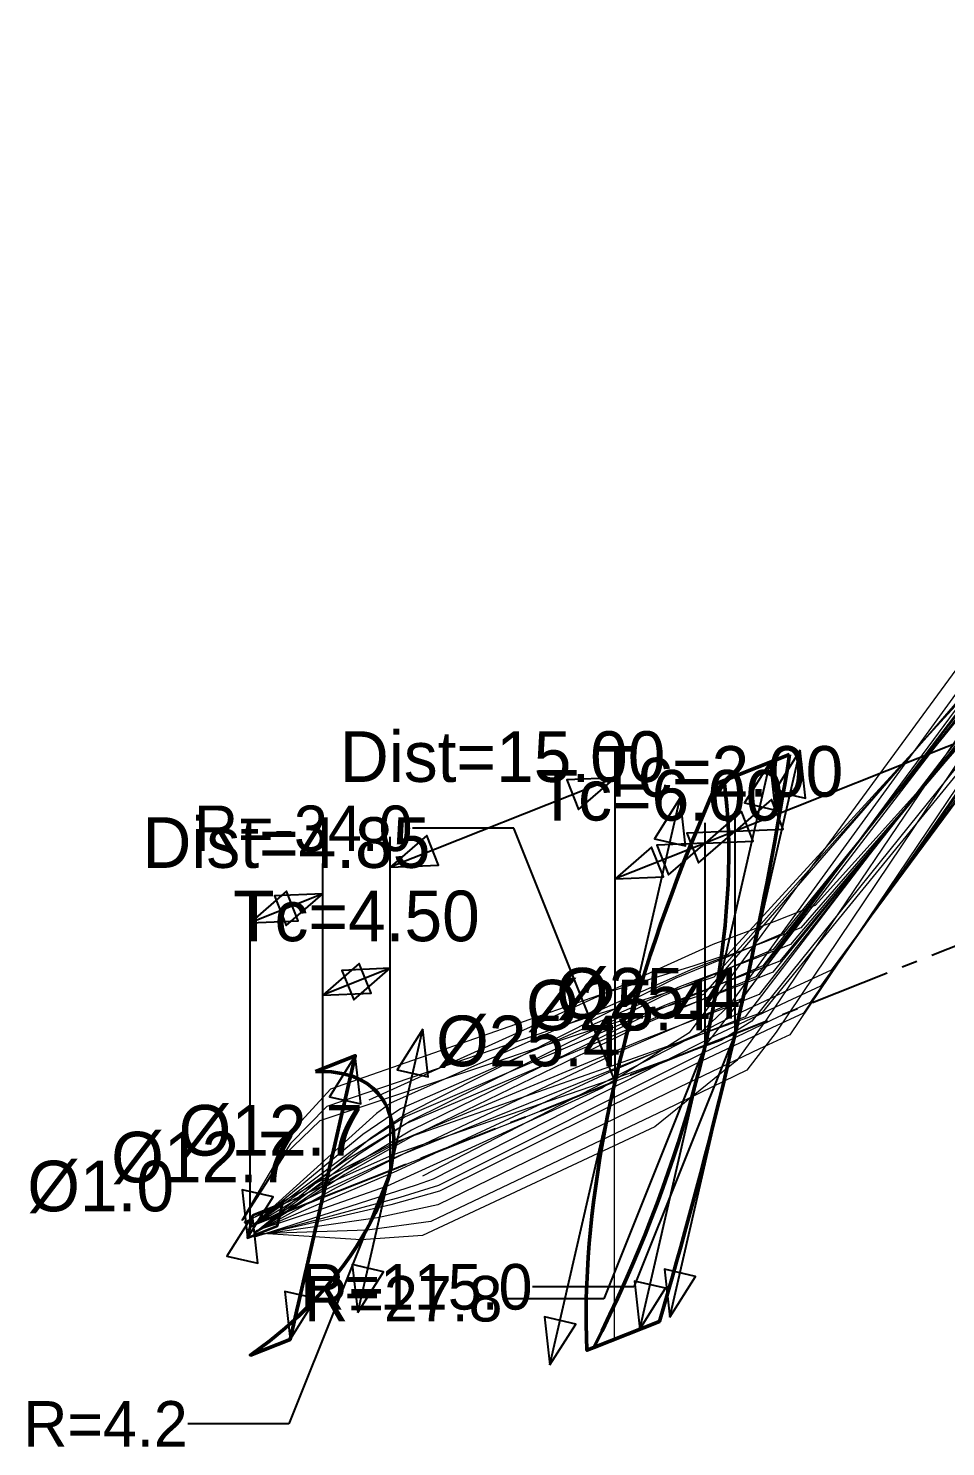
# Model space of a CAD drawing. Header units: metres. Extents: x -47 to 120, y -110 to 68.
# Drawn here: x -47 to -10.7, y 12.2 to 68.2 of the extents above; entities that cross this region are included whole.
import ezdxf
from ezdxf.enums import TextEntityAlignment as Align

# ---------------------------------------------------------------- set-up
doc = ezdxf.new("R2010")
doc.units = ezdxf.units.M
doc.linetypes.add('CENTER', pattern=[5.08, 3.175, -0.635, 0.635, -0.635])
for name, color, linetype, lineweight in [('DIMENSIONS_LINEAR', 4, 'CONTINUOUS', 25), ('DIMENSIONS_RADIAL', 6, 'CONTINUOUS', 25), ('OPTICAL_AXIS', 1, 'CENTER', 25), ('OPTICS_COMPONENTS', 2, 'CONTINUOUS', 35), ('OPTICS_HATCH', 8, 'CONTINUOUS', 13), ('OPTICS_LENSES', 7, 'CONTINUOUS', 50), ('RAYS_785NM', 1, 'CONTINUOUS', 18), ('RAYS_850NM', 3, 'CONTINUOUS', 18), ('RAYS_900NM', 5, 'CONTINUOUS', 18)]:
    doc.layers.add(name, color=color, linetype=linetype, lineweight=lineweight)
doc.styles.add('OpenSansCondensed-Light', font='OpenSansCondensed-Light.ttf')
doc.dimstyles.new('EZDXF', dxfattribs={"dimtxt": 0.25, "dimasz": 0.175, "dimexe": 0.375, "dimexo": 0.125, "dimgap": 0.1, "dimtad": 1, "dimlfac": 100, "dimzin": 12, "dimdsep": 46, "dimtxsty": 'OpenSansCondensed-Light', "dimblk": 'ARCHTICK', "dimcen": 2.5, "dimazin": 3, "dimtfac": 0.5, "dimtmove": 2, "dimatfit": 3})

# ---------------------------------------------------------------- blocks, each defined once
blk = doc.blocks.new('_ARCHTICK')
at = {"color": 0, "linetype": 'BYBLOCK', "const_width": 0.15}
blk.add_lwpolyline([(-0.5, -0.5), (0.5, 0.5)], dxfattribs=at)

msp = doc.modelspace()

# ---------------------------------------------------------------- hatches: boundary and pattern name
at = {"layer": 'OPTICS_HATCH'}
h = msp.add_hatch(dxfattribs=at)
h.set_pattern_fill('ANSI31', scale=2.5, angle=45)
h.paths.add_polyline_path([(-16.889, 39.533), (-16.979, 38.975), (-17.071, 38.416), (-17.166, 37.857), (-17.263, 37.296), (-17.362, 36.735), (-17.463, 36.172), (-17.566, 35.609), (-17.672, 35.045), (-17.78, 34.48), (-17.89, 33.914), (-18.002, 33.348), (-18.117, 32.78), (-18.233, 32.212), (-18.352, 31.642), (-18.473, 31.072), (-18.596, 30.501), (-18.722, 29.929), (-18.849, 29.356), (-18.979, 28.783), (-19.111, 28.208), (-19.245, 27.633), (-19.381, 27.056), (-19.52, 26.479), (-19.66, 25.901), (-19.803, 25.323), (-19.948, 24.743), (-20.096, 24.162), (-20.245, 23.581), (-20.397, 22.998), (-20.55, 22.415), (-20.706, 21.831), (-20.865, 21.246), (-21.025, 20.66), (-21.188, 20.074), (-21.352, 19.486), (-21.519, 18.897), (-21.689, 18.308), (-21.86, 17.718), (-22.034, 17.127), (-24.62, 16.098), (-24.62, 16.098), (-24.296, 16.749), (-23.985, 17.395), (-23.685, 18.036), (-23.398, 18.673), (-23.121, 19.305), (-22.855, 19.932), (-22.6, 20.556), (-22.355, 21.175), (-22.12, 21.791), (-21.895, 22.402), (-21.68, 23.01), (-21.475, 23.614), (-21.278, 24.214), (-21.092, 24.81), (-20.914, 25.403), (-20.746, 25.992), (-20.587, 26.577), (-20.437, 27.159), (-20.296, 27.737), (-20.164, 28.311), (-20.041, 28.882), (-19.927, 29.45), (-19.823, 30.013), (-19.727, 30.573), (-19.641, 31.13), (-19.563, 31.683), (-19.496, 32.232), (-19.437, 32.777), (-19.389, 33.318), (-19.35, 33.856), (-19.321, 34.389), (-19.302, 34.919), (-19.293, 35.444), (-19.295, 35.966), (-19.308, 36.483), (-19.332, 36.995), (-19.367, 37.503), (-19.415, 38.006), (-19.475, 38.504), (-16.889, 39.533)])
h = msp.add_hatch(dxfattribs=at)
h.set_pattern_fill('ANSI31', scale=2.5, angle=45)
h.paths.add_polyline_path([(-19.475, 38.504), (-19.415, 38.006), (-19.367, 37.503), (-19.332, 36.995), (-19.308, 36.483), (-19.295, 35.966), (-19.293, 35.444), (-19.302, 34.919), (-19.321, 34.389), (-19.35, 33.856), (-19.389, 33.318), (-19.437, 32.777), (-19.496, 32.232), (-19.563, 31.683), (-19.641, 31.13), (-19.727, 30.573), (-19.823, 30.013), (-19.927, 29.45), (-20.041, 28.882), (-20.164, 28.311), (-20.296, 27.737), (-20.437, 27.159), (-20.587, 26.577), (-20.746, 25.992), (-20.914, 25.403), (-21.092, 24.81), (-21.278, 24.214), (-21.475, 23.614), (-21.68, 23.01), (-21.895, 22.402), (-22.12, 21.791), (-22.355, 21.175), (-22.6, 20.556), (-22.855, 19.932), (-23.121, 19.305), (-23.398, 18.673), (-23.685, 18.036), (-23.985, 17.395), (-24.296, 16.749), (-24.62, 16.098), (-24.897, 15.988), (-24.897, 15.988), (-24.916, 16.503), (-24.926, 17.021), (-24.927, 17.542), (-24.919, 18.068), (-24.903, 18.596), (-24.878, 19.128), (-24.845, 19.663), (-24.804, 20.201), (-24.756, 20.743), (-24.699, 21.287), (-24.635, 21.835), (-24.562, 22.386), (-24.483, 22.939), (-24.395, 23.496), (-24.301, 24.056), (-24.198, 24.619), (-24.089, 25.184), (-23.971, 25.753), (-23.847, 26.325), (-23.715, 26.899), (-23.576, 27.477), (-23.429, 28.057), (-23.275, 28.64), (-23.113, 29.227), (-22.944, 29.816), (-22.768, 30.408), (-22.584, 31.003), (-22.392, 31.602), (-22.192, 32.203), (-21.985, 32.808), (-21.77, 33.415), (-21.547, 34.026), (-21.316, 34.64), (-21.077, 35.257), (-20.829, 35.878), (-20.573, 36.501), (-20.308, 37.129), (-20.035, 37.76), (-19.752, 38.394), (-19.475, 38.504)])
h = msp.add_hatch(dxfattribs=at)
h.set_pattern_fill('ANSI31', scale=2.5, angle=45)
h.paths.add_polyline_path([(-35.612, 26.997), (-34.981, 26.987), (-34.508, 26.914), (-34.129, 26.803), (-33.818, 26.666), (-33.557, 26.509), (-33.337, 26.335), (-33.151, 26.148), (-32.995, 25.949), (-32.865, 25.74), (-32.759, 25.521), (-32.674, 25.294), (-32.609, 25.059), (-32.563, 24.816), (-32.534, 24.566), (-32.522, 24.31), (-32.526, 24.047), (-32.547, 23.778), (-32.582, 23.503), (-32.633, 23.222), (-32.699, 22.935), (-32.78, 22.641), (-32.876, 22.342), (-32.988, 22.037), (-33.116, 21.725), (-33.259, 21.407), (-33.42, 21.082), (-33.598, 20.75), (-33.795, 20.41), (-34.012, 20.063), (-34.25, 19.707), (-34.512, 19.342), (-34.8, 18.967), (-35.118, 18.579), (-35.47, 18.178), (-35.863, 17.761), (-36.306, 17.324), (-36.816, 16.86), (-37.421, 16.358), (-38.185, 15.794), (-36.615, 16.418), (-36.615, 16.418), (-36.549, 16.705), (-36.483, 16.992), (-36.417, 17.279), (-36.351, 17.567), (-36.285, 17.854), (-36.219, 18.141), (-36.153, 18.429), (-36.087, 18.716), (-36.021, 19.003), (-35.956, 19.29), (-35.89, 19.578), (-35.824, 19.865), (-35.758, 20.152), (-35.692, 20.439), (-35.626, 20.727), (-35.56, 21.014), (-35.494, 21.301), (-35.428, 21.588), (-35.362, 21.876), (-35.296, 22.163), (-35.23, 22.45), (-35.164, 22.737), (-35.098, 23.025), (-35.032, 23.312), (-34.966, 23.599), (-34.9, 23.886), (-34.834, 24.174), (-34.768, 24.461), (-34.702, 24.748), (-34.636, 25.035), (-34.57, 25.323), (-34.504, 25.61), (-34.438, 25.897), (-34.372, 26.185), (-34.306, 26.472), (-34.24, 26.759), (-34.175, 27.046), (-34.109, 27.334), (-34.043, 27.621), (-35.612, 26.997)])

# ---------------------------------------------------------------- linework, layer by layer
at = {"layer": 'DIMENSIONS_LINEAR'}
for p, q in [((10.563, 48.27), (-19.045, 36.495)), ((-23.782, 26.611), (-23.782, 39.811)), ((-21.617, 17.292), (-16.472, 39.699)), ((-22.802, 16.821), (-17.656, 39.228)), ((-23.782, 38.611), (-32.664, 35.079)), ((-26.354, 15.408), (-21.209, 37.815)), ((-19.045, 28.495), (-19.045, 37.295)), ((-19.045, 28.495), (-19.045, 37.295)), ((-20.229, 28.024), (-20.229, 36.824)), ((-20.229, 28.024), (-20.229, 36.824)), ((-19.045, 36.495), (-20.229, 36.024)), ((-32.664, 23.079), (-32.664, 36.279)), ((-20.229, 36.024), (-23.782, 34.611)), ((-23.782, 26.611), (-23.782, 35.411)), ((-35.329, 22.019), (-35.329, 35.219)), ((-38.201, 20.877), (-38.201, 34.077)), ((-35.329, 34.019), (-38.201, 32.877)), ((-32.664, 23.079), (-32.664, 31.879)), ((-32.664, 31.079), (-35.329, 30.019)), ((-35.329, 22.019), (-35.329, 30.819)), ((-33.95, 17.477), (-31.378, 28.681)), ((-36.615, 16.418), (-34.043, 27.621)), ((-38.302, 20.436), (-38.1, 21.318))]:
    msp.add_line(p, q, dxfattribs=at)
for points in [[(-16.472, 39.699), (-17.489, 38.085), (-16.261, 37.803)], [(-17.656, 39.228), (-18.673, 37.614), (-17.445, 37.332)], [(-23.782, 38.611), (-25.687, 38.532), (-25.222, 37.361)], [(-21.209, 37.815), (-22.226, 36.201), (-20.998, 35.919)], [(-19.045, 36.495), (-17.139, 36.575), (-17.605, 37.746)], [(-20.229, 36.024), (-18.324, 36.104), (-18.789, 37.275)], [(-19.045, 36.495), (-20.95, 36.416), (-20.484, 35.245)], [(-32.664, 35.079), (-30.759, 35.159), (-31.224, 36.33)], [(-20.229, 36.024), (-22.134, 35.945), (-21.669, 34.774)], [(-23.782, 34.611), (-21.876, 34.691), (-22.342, 35.862)], [(-38.201, 32.877), (-36.295, 32.957), (-36.761, 34.128)], [(-35.329, 34.019), (-37.234, 33.939), (-36.769, 32.769)], [(-35.329, 30.019), (-33.423, 30.099), (-33.889, 31.27)], [(-32.664, 31.079), (-34.57, 30.999), (-34.104, 29.828)], [(-31.378, 28.681), (-32.395, 27.067), (-31.167, 26.785)], [(-34.043, 27.621), (-35.059, 26.007), (-33.831, 25.725)], [(-38.302, 20.436), (-37.285, 22.049), (-38.513, 22.331)], [(-38.1, 21.318), (-39.116, 19.705), (-37.888, 19.423)], [(-33.95, 17.477), (-32.934, 19.091), (-34.162, 19.373)], [(-21.617, 17.292), (-20.6, 18.906), (-21.828, 19.188)], [(-22.802, 16.821), (-21.785, 18.435), (-23.013, 18.717)], [(-36.615, 16.418), (-35.598, 18.031), (-36.826, 18.313)], [(-26.354, 15.408), (-25.338, 17.022), (-26.566, 17.304)]]:
    msp.add_lwpolyline(points, close=True, dxfattribs=at)
at = {"layer": 'OPTICAL_AXIS', "linetype": 'CENTER'}
for p, q in [((10.563, 40.27), (-19.045, 28.495)), ((-20.229, 28.024), (-23.782, 26.611)), ((-19.045, 28.495), (-20.229, 28.024)), ((-23.782, 26.611), (-32.664, 23.079)), ((-32.664, 23.079), (-35.329, 22.019)), ((-35.329, 22.019), (-38.201, 20.877))]:
    msp.add_line(p, q, dxfattribs=at)
at = {"layer": 'OPTICS_COMPONENTS'}
msp.add_lwpolyline([(-38.1, 21.318), (-38.302, 20.436), (-37.118, 20.907), (-36.915, 21.789)], close=True, dxfattribs=at)
at = {"layer": 'OPTICS_LENSES'}
for points in [[(-16.889, 39.533), (-16.979, 38.975), (-17.071, 38.416), (-17.166, 37.857), (-17.263, 37.296), (-17.362, 36.735), (-17.463, 36.172), (-17.566, 35.609), (-17.672, 35.045), (-17.78, 34.48), (-17.89, 33.914), (-18.002, 33.348), (-18.117, 32.78), (-18.233, 32.212), (-18.352, 31.642), (-18.473, 31.072), (-18.596, 30.501), (-18.722, 29.929), (-18.849, 29.356), (-18.979, 28.783), (-19.111, 28.208), (-19.245, 27.633), (-19.381, 27.056), (-19.52, 26.479), (-19.66, 25.901), (-19.803, 25.323), (-19.948, 24.743), (-20.096, 24.162), (-20.245, 23.581), (-20.397, 22.998), (-20.55, 22.415), (-20.706, 21.831), (-20.865, 21.246), (-21.025, 20.66), (-21.188, 20.074), (-21.352, 19.486), (-21.519, 18.897), (-21.689, 18.308), (-21.86, 17.718), (-22.034, 17.127), (-24.62, 16.098), (-24.62, 16.098), (-24.296, 16.749), (-23.985, 17.395), (-23.685, 18.036), (-23.398, 18.673), (-23.121, 19.305), (-22.855, 19.932), (-22.6, 20.556), (-22.355, 21.175), (-22.12, 21.791), (-21.895, 22.402), (-21.68, 23.01), (-21.475, 23.614), (-21.278, 24.214), (-21.092, 24.81), (-20.914, 25.403), (-20.746, 25.992), (-20.587, 26.577), (-20.437, 27.159), (-20.296, 27.737), (-20.164, 28.311), (-20.041, 28.882), (-19.927, 29.45), (-19.823, 30.013), (-19.727, 30.573), (-19.641, 31.13), (-19.563, 31.683), (-19.496, 32.232), (-19.437, 32.777), (-19.389, 33.318), (-19.35, 33.856), (-19.321, 34.389), (-19.302, 34.919), (-19.293, 35.444), (-19.295, 35.966), (-19.308, 36.483), (-19.332, 36.995), (-19.367, 37.503), (-19.415, 38.006), (-19.475, 38.504), (-16.889, 39.533)], [(-19.475, 38.504), (-19.415, 38.006), (-19.367, 37.503), (-19.332, 36.995), (-19.308, 36.483), (-19.295, 35.966), (-19.293, 35.444), (-19.302, 34.919), (-19.321, 34.389), (-19.35, 33.856), (-19.389, 33.318), (-19.437, 32.777), (-19.496, 32.232), (-19.563, 31.683), (-19.641, 31.13), (-19.727, 30.573), (-19.823, 30.013), (-19.927, 29.45), (-20.041, 28.882), (-20.164, 28.311), (-20.296, 27.737), (-20.437, 27.159), (-20.587, 26.577), (-20.746, 25.992), (-20.914, 25.403), (-21.092, 24.81), (-21.278, 24.214), (-21.475, 23.614), (-21.68, 23.01), (-21.895, 22.402), (-22.12, 21.791), (-22.355, 21.175), (-22.6, 20.556), (-22.855, 19.932), (-23.121, 19.305), (-23.398, 18.673), (-23.685, 18.036), (-23.985, 17.395), (-24.296, 16.749), (-24.62, 16.098), (-24.897, 15.988), (-24.897, 15.988), (-24.916, 16.503), (-24.926, 17.021), (-24.927, 17.542), (-24.919, 18.068), (-24.903, 18.596), (-24.878, 19.128), (-24.845, 19.663), (-24.804, 20.201), (-24.756, 20.743), (-24.699, 21.287), (-24.635, 21.835), (-24.562, 22.386), (-24.483, 22.939), (-24.395, 23.496), (-24.301, 24.056), (-24.198, 24.619), (-24.089, 25.184), (-23.971, 25.753), (-23.847, 26.325), (-23.715, 26.899), (-23.576, 27.477), (-23.429, 28.057), (-23.275, 28.64), (-23.113, 29.227), (-22.944, 29.816), (-22.768, 30.408), (-22.584, 31.003), (-22.392, 31.602), (-22.192, 32.203), (-21.985, 32.808), (-21.77, 33.415), (-21.547, 34.026), (-21.316, 34.64), (-21.077, 35.257), (-20.829, 35.878), (-20.573, 36.501), (-20.308, 37.129), (-20.035, 37.76), (-19.752, 38.394), (-19.475, 38.504)], [(-35.612, 26.997), (-34.981, 26.987), (-34.508, 26.914), (-34.129, 26.803), (-33.818, 26.666), (-33.557, 26.509), (-33.337, 26.335), (-33.151, 26.148), (-32.995, 25.949), (-32.865, 25.74), (-32.759, 25.521), (-32.674, 25.294), (-32.609, 25.059), (-32.563, 24.816), (-32.534, 24.566), (-32.522, 24.31), (-32.526, 24.047), (-32.547, 23.778), (-32.582, 23.503), (-32.633, 23.222), (-32.699, 22.935), (-32.78, 22.641), (-32.876, 22.342), (-32.988, 22.037), (-33.116, 21.725), (-33.259, 21.407), (-33.42, 21.082), (-33.598, 20.75), (-33.795, 20.41), (-34.012, 20.063), (-34.25, 19.707), (-34.512, 19.342), (-34.8, 18.967), (-35.118, 18.579), (-35.47, 18.178), (-35.863, 17.761), (-36.306, 17.324), (-36.816, 16.86), (-37.421, 16.358), (-38.185, 15.794), (-36.615, 16.418), (-36.615, 16.418), (-36.549, 16.705), (-36.483, 16.992), (-36.417, 17.279), (-36.351, 17.567), (-36.285, 17.854), (-36.219, 18.141), (-36.153, 18.429), (-36.087, 18.716), (-36.021, 19.003), (-35.956, 19.29), (-35.89, 19.578), (-35.824, 19.865), (-35.758, 20.152), (-35.692, 20.439), (-35.626, 20.727), (-35.56, 21.014), (-35.494, 21.301), (-35.428, 21.588), (-35.362, 21.876), (-35.296, 22.163), (-35.23, 22.45), (-35.164, 22.737), (-35.098, 23.025), (-35.032, 23.312), (-34.966, 23.599), (-34.9, 23.886), (-34.834, 24.174), (-34.768, 24.461), (-34.702, 24.748), (-34.636, 25.035), (-34.57, 25.323), (-34.504, 25.61), (-34.438, 25.897), (-34.372, 26.185), (-34.306, 26.472), (-34.24, 26.759), (-34.175, 27.046), (-34.109, 27.334), (-34.043, 27.621), (-35.612, 26.997)]]:
    msp.add_lwpolyline(points, close=True, dxfattribs=at)
at = {"layer": 'RAYS_785NM'}
for p, q in [((12.763, 68.22), (-20.296, 30.051)), ((8.132, 68.065), (-19.691, 30.095)), ((10.563, 68.091), (-19.045, 29.559)), ((13.088, 68.124), (-18.378, 28.989)), ((8.543, 67.983), (-17.806, 29.058)), ((9.413, 67.081), (-18.225, 30.749)), ((11.858, 67.12), (-17.55, 30.925)), ((9.823, 66.99), (-16.347, 29.309)), ((10.402, 66.356), (-17.128, 32.472)), ((12.851, 66.406), (-16.442, 32.684)), ((10.811, 66.259), (-15.251, 31.002)), ((-16.442, 32.684), (-17.924, 32.096)), ((-17.924, 32.096), (-20.693, 31.061)), ((-17.128, 32.472), (-18.501, 31.878)), ((-18.501, 31.878), (-21.38, 30.684)), ((-20.693, 31.061), (-32.63, 25.765)), ((-17.55, 30.925), (-18.831, 30.417)), ((-15.251, 31.002), (-16.664, 30.344)), ((-21.38, 30.684), (-32.059, 25.309)), ((-18.831, 30.417), (-22.109, 29.158)), ((-18.225, 30.749), (-19.439, 30.223)), ((-16.664, 30.344), (-19.265, 29.126)), ((-19.439, 30.223), (-22.726, 28.83)), ((-20.296, 30.051), (-21.575, 29.62)), ((-19.691, 30.095), (-20.851, 28.532)), ((-22.109, 29.158), (-32.019, 24.949)), ((-21.575, 29.62), (-25.236, 28.46)), ((-19.045, 29.559), (-20.229, 28.024)), ((-16.347, 29.309), (-17.587, 28.733)), ((-22.726, 28.83), (-31.853, 24.413)), ((-19.265, 29.126), (-31.388, 22.871)), ((-17.587, 28.733), (-20.619, 27.287)), ((-18.378, 28.989), (-19.598, 28.225)), ((-17.806, 29.058), (-18.972, 27.441)), ((-25.236, 28.46), (-35.44, 25.056)), ((-20.851, 28.532), (-24.307, 26.343)), ((-20.229, 28.024), (-23.782, 26.611)), ((-19.598, 28.225), (-23.22, 26.92)), ((-23.22, 26.92), (-32.584, 23.692)), ((-20.619, 27.287), (-30.712, 22.275)), ((-18.972, 27.441), (-22.215, 24.819)), ((-24.307, 26.343), (-32.785, 22.475)), ((-23.782, 26.611), (-32.664, 23.079)), ((-33.207, 25.343), (-38.288, 20.741)), ((-32.059, 25.309), (-33.432, 24.372)), ((-32.63, 25.765), (-33.207, 25.343)), ((-35.44, 25.056), (-36.839, 23.704)), ((-32.019, 24.949), (-34.403, 23.501)), ((-22.215, 24.819), (-31.389, 20.517)), ((-33.432, 24.372), (-38.046, 20.582)), ((-31.853, 24.413), (-34.451, 22.928)), ((-36.839, 23.704), (-38.485, 21.139)), ((-32.584, 23.692), (-35.342, 22.476)), ((-34.403, 23.501), (-38.255, 20.791)), ((-32.664, 23.079), (-35.329, 22.019)), ((-35.342, 22.476), (-38.428, 21.048)), ((-34.451, 22.928), (-38.049, 20.583)), ((-32.785, 22.475), (-35.301, 21.585)), ((-35.329, 22.019), (-38.201, 20.877)), ((-30.712, 22.275), (-32.634, 21.74)), ((-35.301, 21.585), (-37.974, 20.706)), ((-32.634, 21.74), (-37.932, 20.505)), ((-33.812, 20.345), (-37.916, 20.616)), ((-31.389, 20.517), (-33.812, 20.345))]:
    msp.add_line(p, q, dxfattribs=at)
at = {"layer": 'RAYS_850NM'}
for p, q in [((13.111, 67.964), (-19.885, 30.725)), ((10.908, 67.828), (-18.64, 29.159)), ((13.435, 67.865), (-17.969, 29.338)), ((8.472, 67.798), (-19.296, 29.593)), ((8.883, 67.714), (-17.414, 28.557)), ((9.656, 66.9), (-17.953, 31.181)), ((12.102, 66.942), (-17.274, 31.366)), ((10.065, 66.807), (-16.076, 29.734)), ((13.365, 66.046), (-15.881, 33.558)), ((-15.881, 33.558), (-17.51, 32.913)), ((-17.51, 32.913), (-19.923, 32.024)), ((-19.923, 32.024), (-33.508, 25.871)), ((-18.595, 30.842), (-21.77, 29.63)), ((-17.953, 31.181), (-19.197, 30.643)), ((-17.274, 31.366), (-18.595, 30.842)), ((-21.176, 30.291), (-24.795, 29.158)), ((-19.197, 30.643), (-22.405, 29.29)), ((-19.885, 30.725), (-21.176, 30.291)), ((-16.076, 29.734), (-17.349, 29.143)), ((-24.795, 29.158), (-35.174, 25.62)), ((-21.77, 29.63), (-32.068, 25.208)), ((-22.405, 29.29), (-31.823, 24.687)), ((-19.296, 29.593), (-20.453, 28.509)), ((-17.349, 29.143), (-20.296, 27.744)), ((-18.64, 29.159), (-19.832, 28.685)), ((-17.969, 29.338), (-19.208, 28.887)), ((-19.832, 28.685), (-23.357, 27.296)), ((-19.208, 28.887), (-22.772, 27.617)), ((-20.453, 28.509), (-23.907, 27.013)), ((-17.414, 28.557), (-18.582, 27.05)), ((-22.772, 27.617), (-32.352, 24.245)), ((-20.296, 27.744), (-30.762, 22.495)), ((-23.907, 27.013), (-32.414, 23.066)), ((-23.357, 27.296), (-32.351, 23.652)), ((-18.582, 27.05), (-21.81, 25.484)), ((-35.174, 25.62), (-36.606, 24.158)), ((-21.81, 25.484), (-31.065, 21.073)), ((-31.823, 24.687), (-34.248, 23.226)), ((-32.068, 25.208), (-34.171, 23.864)), ((-36.606, 24.158), (-38.507, 21.121)), ((-32.352, 24.245), (-35.112, 22.857)), ((-34.171, 23.864), (-38.251, 20.797)), ((-32.351, 23.652), (-35.11, 22.377)), ((-34.248, 23.226), (-38.051, 20.579)), ((-32.414, 23.066), (-35.092, 21.933)), ((-35.112, 22.857), (-38.449, 21.015)), ((-30.762, 22.495), (-32.291, 22.026)), ((-35.11, 22.377), (-38.225, 20.838)), ((-35.092, 21.933), (-37.999, 20.664)), ((-32.291, 22.026), (-37.932, 20.492)), ((-31.065, 21.073), (-33.57, 20.73)), ((-33.57, 20.73), (-37.932, 20.584))]:
    msp.add_line(p, q, dxfattribs=at)
at = {"layer": 'RAYS_900NM'}
for p, q in [((13.584, 67.62), (-19.335, 31.626)), ((8.937, 67.44), (-18.764, 29.881)), ((11.377, 67.475), (-18.097, 30.043)), ((9.347, 67.352), (-16.885, 28.453)), ((10.025, 66.628), (-17.542, 31.828)), ((12.473, 66.674), (-16.859, 32.025)), ((10.435, 66.533), (-15.665, 30.37)), ((-16.859, 32.025), (-18.252, 31.473)), ((-18.252, 31.473), (-21.243, 30.343)), ((-19.335, 31.626), (-20.667, 31.178)), ((-17.542, 31.828), (-18.843, 31.265)), ((-20.667, 31.178), (-24.17, 30.101)), ((-18.843, 31.265), (-21.904, 29.985)), ((-21.243, 30.343), (-32.262, 25.533)), ((-15.665, 30.37), (-17.001, 29.749)), ((-24.17, 30.101), (-35.023, 26.298)), ((-21.904, 29.985), (-31.874, 25.039)), ((-18.764, 29.881), (-19.937, 29.373)), ((-17.001, 29.749), (-19.792, 28.433)), ((-18.097, 30.043), (-19.32, 29.557)), ((-19.937, 29.373), (-23.338, 27.916)), ((-19.32, 29.557), (-22.754, 28.221)), ((-22.754, 28.221), (-32.087, 24.347)), ((-19.792, 28.433), (-30.97, 22.746)), ((-16.885, 28.453), (-18.076, 27.9)), ((-23.338, 27.916), (-32.051, 23.785)), ((-18.076, 27.9), (-21.235, 26.38)), ((-21.235, 26.38), (-30.788, 21.73)), ((-35.023, 26.298), (-36.309, 24.888)), ((-32.262, 25.533), (-33.751, 24.512)), ((-36.309, 24.888), (-38.536, 21.12)), ((-31.874, 25.039), (-33.887, 23.742)), ((-33.751, 24.512), (-38.247, 20.804)), ((-32.087, 24.347), (-34.79, 22.891)), ((-33.887, 23.742), (-38.047, 20.584)), ((-32.051, 23.785), (-34.797, 22.404)), ((-34.79, 22.891), (-38.248, 20.8)), ((-31.637, 22.516), (-37.98, 20.464)), ((-30.97, 22.746), (-31.637, 22.516)), ((-34.797, 22.404), (-38.03, 20.613)), ((-30.788, 21.73), (-33.17, 21.223)), ((-33.17, 21.223), (-37.939, 20.54))]:
    msp.add_line(p, q, dxfattribs=at)

# ---------------------------------------------------------------- texts
at = {"layer": 'DIMENSIONS_LINEAR'}
for s, p in [('Dist=15.00', (-28.223, 37.845)), ('Tc=2.00', (-19.637, 37.26)), ('Tc=6.00', (-22.005, 36.318)), ('Dist=4.85', (-36.765, 34.448)), ('Tc=4.50', (-33.997, 31.549)), ('%%c25.4', (-22.472, 28.495)), ('%%c25.4', (-23.656, 28.024)), ('%%c25.4', (-27.209, 26.611)), ('%%c12.7', (-37.378, 23.079)), ('%%c12.7', (-40.043, 22.019)), ('%%c1.0', (-44.1, 20.877))]:
    msp.add_text(s, height=2, dxfattribs=at).set_placement(p, align=Align.BOTTOM_CENTER)
at = {"layer": 'DIMENSIONS_RADIAL'}
for s, p in [('R=-34.0', (-31.782, 36.611)), ('R=115.0', (-27.045, 18.495)), ('R=27.8', (-28.229, 18.024)), ('R=4.2', (-40.664, 13.079))]:
    msp.add_text(s, height=1.8, dxfattribs=at).set_placement(p, align=Align.MIDDLE_RIGHT)

# ---------------------------------------------------------------- leaders
for points in [[(-23.782, 26.611), (-27.782, 36.611), (-31.782, 36.611)], [(-20.229, 28.024), (-24.229, 18.024), (-28.229, 18.024)], [(-19.045, 28.495), (-23.045, 18.495), (-27.045, 18.495)], [(-32.664, 23.079), (-36.664, 13.079), (-40.664, 13.079)]]:
    msp.add_leader(points, dimstyle='EZDXF', dxfattribs=at)

doc.saveas('drawing.dxf')
